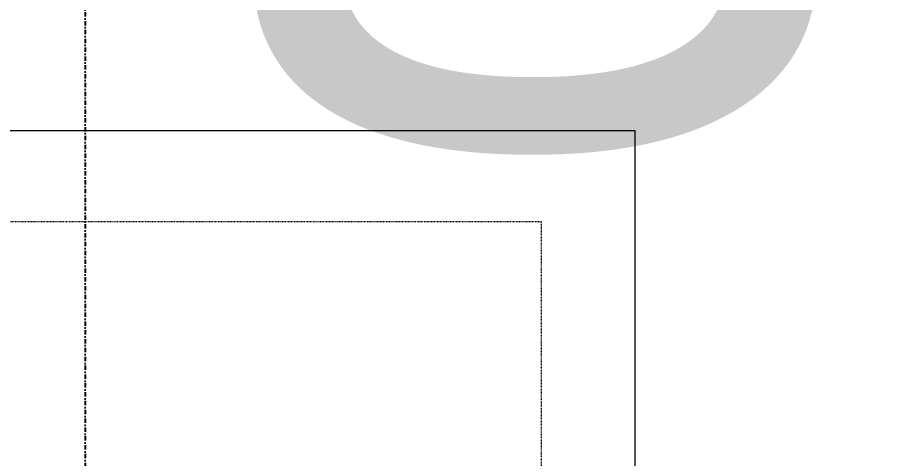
# Model space of a CAD drawing. Header units: millimetres. Extents: x 175047 to 362619, y -19363 to 158900.
# Drawn here: x 199666 to 200882, y 153392 to 153995 of the extents above; entities that cross this region are included whole.
import ezdxf

# ---------------------------------------------------------------- set-up
doc = ezdxf.new("R2010")
doc.units = ezdxf.units.MM
doc.linetypes.add('1_Čerchovaná 6_0mm', pattern=[12, 6, -3, 0, -3])
doc.linetypes.add('3_Čárkovaná 1_0mm', pattern=[2, 1, -1])
for name, color, linetype, lineweight in [('C-TOPO', 7, 'Continuous', 9), ('G-ANNO-SYMB-2', 7, 'Continuous', 18), ('S-FNDN-1', 7, '3_Čárkovaná 1_0mm', 9)]:
    doc.layers.add(name, color=color, linetype=linetype, lineweight=lineweight)
doc.layers.add('S-GRID-1', color=8, linetype='1_Čerchovaná 6_0mm', lineweight=25, true_color=0x808080)
doc.styles.add('Arial_B', font='arialbd.ttf', dxfattribs={"width": 0.7, "height": 750})

msp = doc.modelspace()

# ---------------------------------------------------------------- linework, layer by layer
at = {"layer": 'C-TOPO'}
for p, q in [((199010.7, 153840.4), (200510.7, 153840.4)), ((200510.7, 153840.4), (200510.7, 152340.4))]:
    msp.add_line(p, q, dxfattribs=at)
at = {"layer": 'S-FNDN-1'}
for p, q in [((200383.2, 153715.4), (199133.2, 153715.4)), ((200383.2, 152465.4), (200383.2, 153715.4))]:
    msp.add_line(p, q, dxfattribs=at)
at = {"layer": 'S-GRID-1'}
msp.add_line((199758.2, 156616.1), (199758.2, 122358.6), dxfattribs=at)

# ---------------------------------------------------------------- texts
at = {"layer": 'G-ANNO-SYMB-2', "insert": (199999.3, 153777.1), "char_height": 750, "width": 4293.037, "attachment_point": 1, "rotation": 90, "style": 'Arial_B'}
msp.add_mtext('C_VYKOP', dxfattribs=at)

doc.saveas('drawing.dxf')
